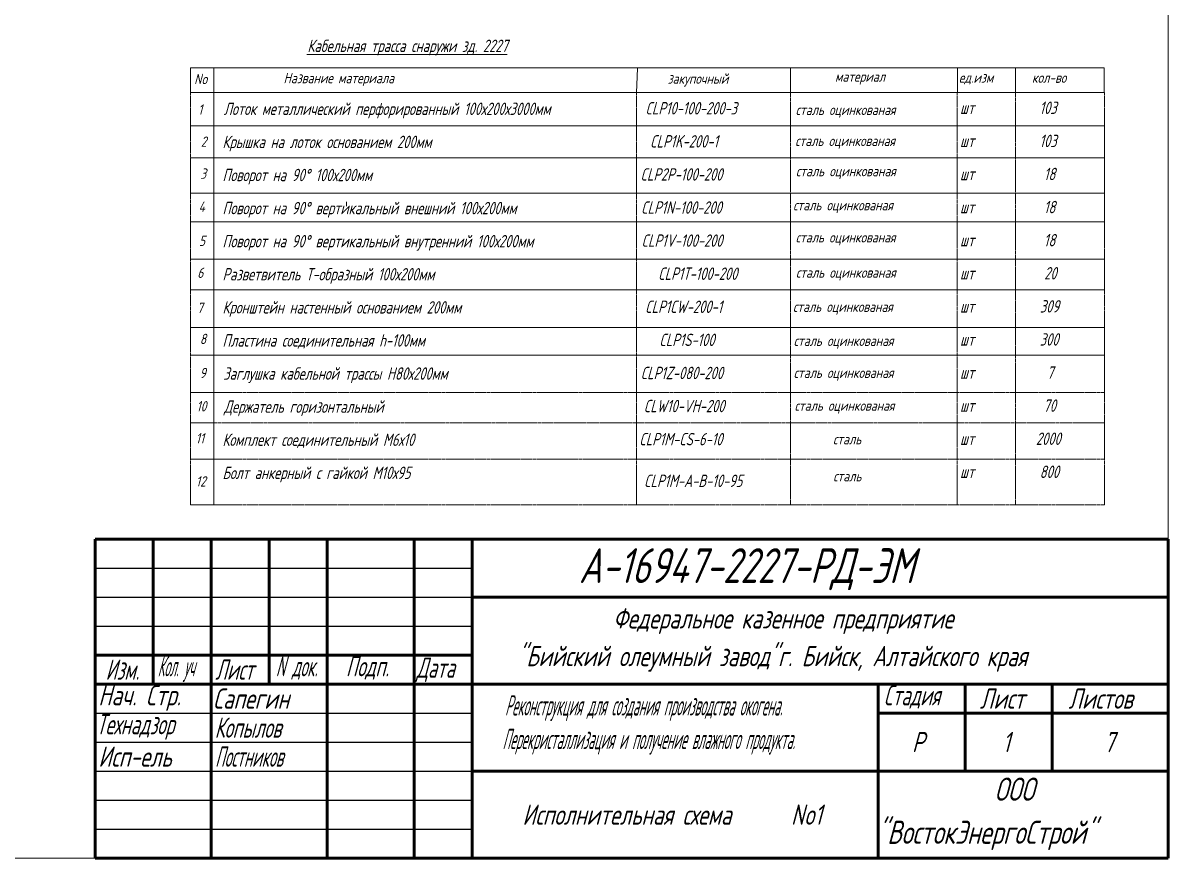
# Model space of a CAD drawing. Header units: millimetres. Extents: x -14296 to 10264, y -13087 to -5602.
# Drawn here: x -5596.3 to -5201.3, y -6180 to -5892 of the extents above; entities that cross this region are included whole.
import ezdxf

# ---------------------------------------------------------------- set-up
doc = ezdxf.new("R2010")
doc.units = ezdxf.units.MM
for name, pattern in [('CENTER2', [1.125, 0.75, -0.125, 0.125, -0.125]), ('K5LT_BASIC', [0]), ('PHANTOM2', [1.25, 0.625, -0.125, 0.125, -0.125, 0.125, -0.125])]:
    doc.linetypes.add(name, pattern=pattern)
for name, color, linetype, lineweight in [('Рамка толстая', 7, 'Continuous', 15), ('Текст', 7, 'Continuous', 20), ('ЭлектрооБорудование (Вновь)', 160, 'Continuous', 15)]:
    doc.layers.add(name, color=color, linetype=linetype, lineweight=lineweight)
doc.styles.add('gost shx', font='gost.shx', dxfattribs={"oblique": 15})
doc.styles.add('Simplex', font='simplex.shx', dxfattribs={"width": 0.7, "oblique": 15})

msp = doc.modelspace()

# ---------------------------------------------------------------- linework, layer by layer
at = {"color": 18, "lineweight": 60, "true_color": 0x000000}
for p, q in [((-5571.34149, -6069.98148), (-5201.34149, -6069.98148)), ((-5571.34149, -6069.98148), (-5571.34149, -6179.98148)), ((-5551.34149, -6069.98148), (-5551.34149, -6119.98148)), ((-5531.34149, -6069.98148), (-5531.34149, -6179.98148)), ((-5511.34149, -6069.98148), (-5511.34149, -6119.98148)), ((-5491.34149, -6069.98148), (-5491.34149, -6179.98148)), ((-5461.34149, -6069.98148), (-5461.34149, -6179.98148)), ((-5441.34149, -6069.98148), (-5441.34149, -6179.98148)), ((-5201.34149, -6069.98148), (-5201.34149, -6179.98148)), ((-5441.34149, -6089.98148), (-5201.34149, -6089.98148)), ((-5571.34149, -6109.98148), (-5441.34149, -6109.98148)), ((-5571.34149, -6119.98148), (-5201.34149, -6119.98148)), ((-5301.34149, -6119.98148), (-5301.34149, -6179.98148)), ((-5271.34149, -6119.98148), (-5271.34149, -6149.98148)), ((-5241.34149, -6119.98148), (-5241.34149, -6149.98148)), ((-5301.34149, -6129.98148), (-5201.34149, -6129.98148)), ((-5441.34149, -6149.98148), (-5201.34149, -6149.98148)), ((-5571.34149, -6179.98148), (-5201.34149, -6179.98148))]:
    msp.add_line(p, q, dxfattribs=at)
at = {"color": 18, "lineweight": 25, "true_color": 0x000000}
for p, q in [((-5571.34149, -6079.98148), (-5441.34149, -6079.98148)), ((-5571.34149, -6089.98148), (-5441.34149, -6089.98148)), ((-5571.34149, -6099.98148), (-5441.34149, -6099.98148)), ((-5571.34149, -6129.98148), (-5441.34149, -6129.98148)), ((-5571.34149, -6139.98148), (-5441.34149, -6139.98148)), ((-5571.34149, -6149.98148), (-5441.34149, -6149.98148)), ((-5571.34149, -6159.98148), (-5441.34149, -6159.98148)), ((-5571.34149, -6169.98148), (-5441.34149, -6169.98148))]:
    msp.add_line(p, q, dxfattribs=at)
at = {"layer": 'Рамка толстая', "color": 18, "true_color": 0x000000}
for p in [(-5201.34149, -5605.98148), (-5991.34149, -6179.98148)]:
    msp.add_line(p, (-5201.34149, -6179.98148), dxfattribs=at)
at = {"layer": 'ЭлектрооБорудование (Вновь)', "color": 18, "linetype": 'K5LT_BASIC', "lineweight": 15, "true_color": 0x000000}
for p, q in [((-5538.48144, -5915.95326), (-5538.48144, -5907.4792)), ((-5538.48144, -5907.4792), (-5530.48359, -5907.4792)), ((-5530.48359, -5907.4792), (-5530.47981, -5910.5673)), ((-5530.47981, -5910.5673), (-5530.48359, -5907.4792)), ((-5530.48359, -5907.4792), (-5384.34066, -5907.4792)), ((-5384.34066, -5907.4792), (-5384.45463, -5910.5673)), ((-5384.45463, -5910.5673), (-5384.34066, -5907.4792)), ((-5384.34066, -5907.4792), (-5331.59408, -5907.4792)), ((-5331.59408, -5907.4792), (-5331.59408, -5910.5673)), ((-5331.59408, -5910.5673), (-5331.59408, -5907.4792)), ((-5331.59408, -5907.4792), (-5273.95992, -5907.4792)), ((-5273.95992, -5907.4792), (-5274.00996, -5910.5673)), ((-5274.00996, -5910.5673), (-5273.95992, -5907.4792)), ((-5273.95992, -5907.4792), (-5254.00157, -5907.4792)), ((-5254.00157, -5907.4792), (-5254.00157, -5912.28731)), ((-5254.00157, -5912.28731), (-5253.95991, -5907.4792)), ((-5253.95991, -5907.4792), (-5223.39436, -5907.4792)), ((-5223.39436, -5907.4792), (-5223.39436, -5915.95326)), ((-5530.47981, -5915.95326), (-5530.47981, -5910.5673)), ((-5530.47981, -5910.5673), (-5530.47981, -5927.47577)), ((-5384.45463, -5910.5673), (-5384.6534, -5915.95326)), ((-5331.59408, -5915.95326), (-5331.59408, -5910.5673)), ((-5274.00996, -5910.5673), (-5274.00996, -5915.95326)), ((-5253.95991, -5915.95326), (-5253.95991, -5910.5673)), ((-5384.6534, -5915.95326), (-5530.47981, -5915.95326)), ((-5274.00996, -5915.95326), (-5331.59408, -5915.95326)), ((-5223.24134, -5915.95326), (-5253.95991, -5915.95326)), ((-5530.47981, -5927.47577), (-5538.48144, -5927.47577)), ((-5538.48144, -5927.47577), (-5223.24134, -5927.47577)), ((-5223.24134, -5927.47577), (-5223.24134, -5938.51144)), ((-5223.24134, -5938.51144), (-5538.48144, -5938.51144)), ((-5538.48144, -5950.65909), (-5223.24134, -5950.65909)), ((-5223.24134, -5950.65909), (-5223.24134, -5960.52906)), ((-5484.73175, -5955.13367), (-5484.73175, -5953.69708)), ((-5223.24134, -5960.52906), (-5538.48144, -5960.52906)), ((-5538.48144, -5973.43594), (-5223.24134, -5973.43594)), ((-5223.24134, -5973.43594), (-5223.24134, -5984.06514)), ((-5223.24134, -5984.06514), (-5538.48144, -5984.06514)), ((-5538.48144, -5996.97203), (-5223.24134, -5996.97203)), ((-5223.24134, -5996.97203), (-5223.24134, -6006.58636)), ((-5223.24134, -6006.58636), (-5538.48144, -6006.58636)), ((-5538.48144, -6019.46979), (-5530.47981, -6019.46979)), ((-5530.47981, -6019.46979), (-5530.47981, -6029.83689)), ((-5530.47981, -6029.83689), (-5538.48144, -6029.83689)), ((-5538.48144, -6042.44585), (-5530.47981, -6042.44585)), ((-5538.48144, -6058.15457), (-5530.47981, -6058.15457))]:
    msp.add_line(p, q, dxfattribs=at)
at = {"layer": 'ЭлектрооБорудование (Вновь)', "color": 18, "linetype": 'CENTER2', "lineweight": 15, "true_color": 0x000000}
for p, q in [((-5530.47981, -5915.95326), (-5538.48144, -5915.95326)), ((-5538.48144, -5915.95326), (-5538.48144, -6058.15457)), ((-5530.47981, -5915.95326), (-5530.47981, -6058.15457)), ((-5530.47981, -5915.95326), (-5223.24134, -5915.95326)), ((-5530.47981, -6029.83689), (-5530.47981, -5915.95326)), ((-5331.59408, -5915.95326), (-5384.6534, -5915.95326)), ((-5384.6534, -5915.95326), (-5384.6534, -6058.15457)), ((-5331.59408, -6058.15457), (-5331.59408, -5915.95326)), ((-5253.95991, -5915.95326), (-5274.0666, -5915.95326)), ((-5274.0666, -5915.95326), (-5274.0666, -6058.15457)), ((-5253.95991, -6058.15457), (-5253.95991, -5915.95326)), ((-5223.24134, -5915.95326), (-5223.24134, -6058.15457)), ((-5223.24134, -6006.58636), (-5530.47981, -6006.58636)), ((-5223.24134, -6019.46979), (-5223.24134, -6006.58636)), ((-5530.47981, -6058.15457), (-5530.47981, -6019.46979)), ((-5530.47981, -6019.46979), (-5223.24134, -6019.46979)), ((-5223.24134, -6029.83689), (-5530.47981, -6029.83689)), ((-5223.24134, -6042.44585), (-5223.24134, -6029.83689)), ((-5530.47981, -6058.15457), (-5530.47981, -6042.44585)), ((-5530.47981, -6042.44585), (-5223.24134, -6042.44585)), ((-5530.47981, -6058.15457), (-5223.24134, -6058.15457))]:
    msp.add_line(p, q, dxfattribs=at)

# ---------------------------------------------------------------- texts
at = {"color": 18, "true_color": 0x000000, "style": 'Simplex', "oblique": 15}
for s, height, width, p in [('А-16947-2227-РД-ЭМ', 12, 0.7, (-5404.54918, -6085.12433)), ('Федеральное казенное предприятие', 7, 0.7, (-5392.77333, -6100.81481)), ('"Бийский олеумный завод"г. Бийск, Алтайского края', 7, 0.7, (-5425.59854, -6113.81481)), ('Изм.', 7, 0.6, (-5567.78614, -6118.48148)), ('Кол. уч', 7, 0.4, (-5549.83337, -6117.31481)), ('Лист', 7, 0.6, (-5529.92204, -6118.48148)), ('N', 7, 0.5, (-5509.08375, -6117.31481)), ('док.', 7, 0.5, (-5503.51632, -6117.31481)), ('Подп.', 7, 0.6, (-5484.88614, -6117.31481)), ('Дата', 7, 0.6, (-5460.58807, -6117.81481)), ('Нач. Стр.', 7, 0.7, (-5570.27482, -6127.31481)), ('Сапегин', 7, 0.7, (-5530.7214, -6128.48148)), ('Стадия', 7, 0.6, (-5299.38999, -6127.31481)), ('Лист', 7, 0.7, (-5266.25815, -6128.48148)), ('Листов', 7, 0.7, (-5235.71606, -6128.48148)), ('Реконструкция для создания производства окогена.', 7, 0.4, (-5430.03337, -6130.81481)), ('Технадзор', 7, 0.6, (-5570.94149, -6137.31481)), ('Копылов', 7, 0.6, (-5530.14149, -6138.48148)), ('Перекристаллизация и получение влажного продукта.', 7, 0.4, (-5430.89919, -6142.41138)), ('Р', 7, 0.7, (-5289.66734, -6143.48148)), ('1', 7, 0.7, (-5258.44598, -6143.48148)), ('7', 7, 0.7, (-5223.44598, -6143.48148)), ('Постников', 7, 0.5, (-5530.00815, -6148.48148)), ('Исп-ель', 7, 0.7, (-5570.27482, -6148.48148)), ('ООО', 8, 0.7, (-5261.21328, -6160.21957)), ('Исполнительная схема ', 7, 0.7, (-5424.01327, -6168.4958)), ('No1', 7, 0.7, (-5331.37994, -6168.4958)), ('"ВостокЭнергоСтрой"', 8, 0.7, (-5301.53612, -6175.07672))]:
    msp.add_text(s, height=height, dxfattribs=dict(at, width=width)).set_placement(p)
at = {"layer": 'Текст', "color": 18, "linetype": 'PHANTOM2', "lineweight": 15, "true_color": 0x000000, "style": 'Simplex', "oblique": 15, "width": 0.7}
for s, height, p in [('%%UКабельная трасса снаружи зд. 2227', 4.2790057, (-5498.16746, -5902.03043)), ('Лоток металлический перфорированный 100х200х3000мм', 4.2790057, (-5527.0311, -5923.74404)), ('CLP10-100-200-3', 4.2790057, (-5381.60671, -5923.54805)), ('103', 4.279006, (-5245.69225, -5923.39776)), ('шт', 4.279006, (-5273.09323, -5923.39776)), ('Крышка на лоток основанием 200мм', 4.2790057, (-5527.459, -5935.15472)), ('CLP1K-200-1', 4.2790057, (-5380.00479, -5934.95873)), ('шт', 4.279006, (-5273.09323, -5934.80844)), ('103', 4.279006, (-5245.69225, -5934.80844)), ('Поворот на 90° 100х200мм', 4.2790057, (-5527.459, -5946.56541)), ('CLP2P-100-200', 4.2790057, (-5383.3188, -5946.36941)), ('шт', 4.279006, (-5273.09323, -5946.21912)), ('18', 4.279006, (-5244.18401, -5946.21912)), ('Поворот на 90° вертикальный внешний 100х200мм', 4.2790057, (-5527.459, -5957.97609)), ('CLP1N-100-200', 4.2790057, (-5383.10485, -5957.78009)), ('шт', 4.279006, (-5273.09323, -5957.62981)), ('18', 4.279006, (-5244.18401, -5957.62981)), ('Поворот на 90° вертикальный внутренний 100х200мм', 4.2790057, (-5527.459, -5969.38677)), ('CLP1V-100-200', 4.2790057, (-5382.96221, -5969.19077)), ('шт', 4.279006, (-5273.09323, -5969.04049)), ('18', 4.279006, (-5244.18401, -5969.04049)), ('Разветвитель Т-образный 100х200мм', 4.2790057, (-5527.459, -5980.79745)), ('CLP1Т-100-200', 4.2790057, (-5377.22855, -5980.60145)), ('шт', 4.279006, (-5273.09323, -5980.45117)), ('20', 4.279006, (-5244.0854, -5980.45117)), ('Кронштейн настенный основанием 200мм', 4.2790057, (-5527.459, -5992.20813)), ('CLP1CW-200-1', 4.2790057, (-5381.71639, -5992.01214)), ('шт', 4.279006, (-5273.09323, -5991.86185)), ('309', 4.279006, (-5245.57691, -5991.86185)), ('CLP1S-100', 4.279006, (-5376.82897, -6003.42282)), ('300', 4.279006, (-5245.62093, -6003.27253)), ('Пластина соединительная h-100мм', 4.2790057, (-5527.459, -6003.61881)), ('шт', 4.279006, (-5273.09323, -6003.27253)), ('Заглушка кабельной трассы Н80х200мм', 4.2790057, (-5527.19489, -6015.0295)), ('CLP1Z-080-200', 4.2790057, (-5383.24748, -6014.8335)), ('7', 4.27901, (-5243.12484, -6014.68322)), ('шт', 4.279006, (-5273.09323, -6014.68322)), ('Держатель горизонтальный', 4.2790057, (-5526.95534, -6026.44018)), ('CLW10-VH-200', 4.2790057, (-5382.17773, -6026.24418)), ('70', 4.279006, (-5244.37066, -6026.0939)), ('шт', 4.279006, (-5273.09323, -6026.0939)), ('Комплект соединительный М6х10', 4.2790057, (-5527.459, -6037.85086)), ('CLP1M-CS-6-10', 4.2790057, (-5383.7467, -6037.65486)), ('шт', 4.279006, (-5273.09323, -6037.50458)), ('2000', 4.279006, (-5246.93807, -6037.50458)), ('Болт анкерный с гайкой М10х95', 4.2790057, (-5527.459, -6049.26154)), ('шт', 4.279006, (-5273.09323, -6048.91526)), ('800', 4.279006, (-5245.62093, -6048.91526)), ('CLP1M-A-B-10-95', 4.2790057, (-5382.08506, -6052.02777))]:
    msp.add_text(s, height=height, dxfattribs=at).set_placement(p)
at = {"layer": 'ЭлектрооБорудование (Вновь)', "color": 18, "linetype": 'PHANTOM2', "lineweight": 15, "true_color": 0x000000, "style": 'gost shx', "oblique": 15}
for s, height, p in [('No', 3.565838, (-5537.21304, -5913.1052)), ('Название материала', 3.565838, (-5506.40966, -5912.78995)), ('закупочный', 3.565838, (-5373.93257, -5912.98507)), ('материал', 3.565838, (-5316.2061, -5912.28015)), ('ед.изм', 3.565838, (-5273.48836, -5912.63554)), ('кол-во', 3.565838, (-5248.29049, -5912.65043)), ('1', 3.56584, (-5535.85343, -5923.60307)), ('сталь оцинкованая', 3.565838, (-5329.74733, -5923.73796)), ('2', 3.56584, (-5534.92856, -5934.70955)), ('сталь оцинкованая', 3.565838, (-5329.92145, -5934.43763)), ('3', 3.56584, (-5535.11055, -5945.75158)), ('сталь оцинкованая', 3.565838, (-5329.66026, -5944.87632)), ('4', 3.56584, (-5535.70121, -5957.09615)), ('сталь оцинкованая', 3.565838, (-5330.63113, -5956.62276)), ('5', 3.56584, (-5535.56472, -5968.8945)), ('сталь оцинкованая', 3.565838, (-5329.74383, -5967.70514)), ('6', 3.56584, (-5536.14315, -5979.93655)), ('сталь оцинкованая', 3.565838, (-5329.65511, -5979.85143)), ('7', 3.56584, (-5536.23773, -5992.00155)), ('сталь оцинкованая', 3.565838, (-5330.68789, -5991.63695)), ('8', 3.56584, (-5535.25253, -6002.7462)), ('сталь оцинкованая', 3.565838, (-5330.44531, -6003.3777)), ('9', 3.56584, (-5535.3273, -6014.49107)), ('сталь оцинкованая', 3.565838, (-5330.44531, -6014.40788)), ('10', 3.565838, (-5536.42136, -6025.94651)), ('сталь оцинкованая', 3.565838, (-5330.12273, -6025.73942)), ('11', 3.565838, (-5536.67332, -6036.99528)), ('сталь', 3.565838, (-5316.87849, -6037.32151)), ('12', 3.565838, (-5536.61201, -6051.85434)), ('сталь', 3.565838, (-5316.82196, -6050.0919))]:
    msp.add_text(s, height=height, dxfattribs=at).set_placement(p)

doc.saveas('drawing.dxf')
